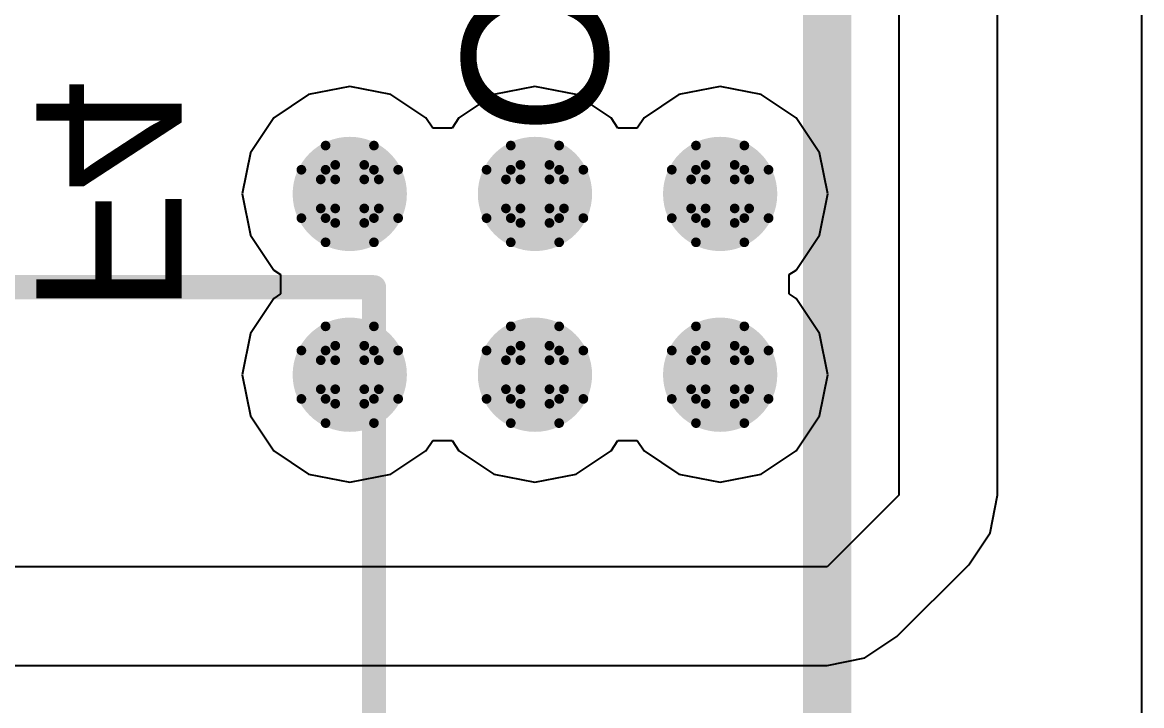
# Model space of a CAD drawing. Header units: inches. Extents: x 0 to 198, y 0 to 199.
# Drawn here: x 0.29 to 0.5214, y 3.4821 to 3.6233 of the extents above; entities that cross this region are included whole.
import ezdxf

# ---------------------------------------------------------------- set-up
doc = ezdxf.new("R2010")
doc.units = ezdxf.units.IN
doc.header["$MEASUREMENT"] = 0
for name, color, linetype in [('Bottom Layer', 5, 'Continuous'), ('Bottom Overlay', 54, 'Continuous'), ('Drill Drawing', 1, 'Continuous'), ('Layer 1', 16, 'Continuous'), ('Layer 2', 76, 'Continuous'), ('Top Layer', 1, 'Continuous'), ('Top Overlay', 2, 'Continuous'), ('Via Holes', 16, 'Continuous')]:
    doc.layers.add(name, color=color, linetype=linetype)
doc.styles.add('Arial', font='', dxfattribs={"height": 0.2})
doc.styles.get('Arial').set_extended_font_data('Arial')

# ---------------------------------------------------------------- blocks, each defined once
blk = doc.blocks.new('BH_18650_B1BA002_19')
at = {"layer": 'Top Overlay'}
blk.add_lwpolyline([(-0.56498, -1.5175, 0.01, 0.01, 0), (-0.56498, 1.5175, 0.01, 0.01, 0)], format="xyseb", dxfattribs=at)
blk = doc.blocks.new('SS_22F07_G010_64')
at = {"layer": 'Top Overlay'}
for points in [[(0.325, 0.15, 0.005, 0.005, 0), (-0.325, 0.15, 0.005, 0.005, 0)], [(-0.325, 0.06815, 0.005, 0.005, 0), (-0.325, 0.15, 0.005, 0.005, 0)]]:
    blk.add_lwpolyline(points, format="xyseb", dxfattribs=at)
blk.add_lwpolyline([(-0.32625, 0.15, 0.0025, 0.0025, 1), (-0.32375, 0.15, 0.0025, 0.0025, 1)], format="xyseb", close=True, dxfattribs=at)
blk.add_lwpolyline([(-0.32625, 0.15, 0.0025, 0.0025, 1), (-0.32375, 0.15, 0.0025, 0.0025, 1)], format="xyseb", close=True, dxfattribs=at)

msp = doc.modelspace()

# ---------------------------------------------------------------- hatches: boundary and pattern name
at = {"layer": 'Bottom Layer'}
h = msp.add_hatch(color=5, dxfattribs=at)
edge = h.paths.add_edge_path()
edge.add_arc((0.35772, 3.58782), 0.01181, 0, 360)
h = msp.add_hatch(color=5, dxfattribs=at)
edge = h.paths.add_edge_path()
edge.add_arc((0.396, 3.58782), 0.01181, 0, 360)
h = msp.add_hatch(color=5, dxfattribs=at)
edge = h.paths.add_edge_path()
edge.add_arc((0.43428, 3.58782), 0.01181, 0, 360)
h = msp.add_hatch(color=5, dxfattribs=at)
edge = h.paths.add_edge_path()
edge.add_arc((0.35772, 3.55045), 0.01181, 0, 360)
h = msp.add_hatch(color=5, dxfattribs=at)
edge = h.paths.add_edge_path()
edge.add_arc((0.396, 3.55045), 0.01181, 0, 360)
h = msp.add_hatch(color=5, dxfattribs=at)
edge = h.paths.add_edge_path()
edge.add_arc((0.43428, 3.55045), 0.01181, 0, 360)
at = {"layer": 'Layer 1'}
h = msp.add_hatch(color=16, dxfattribs=at)
edge = h.paths.add_edge_path()
edge.add_arc((0.35772, 3.58782), 0.01181, 0, 360)
h = msp.add_hatch(color=16, dxfattribs=at)
edge = h.paths.add_edge_path()
edge.add_arc((0.396, 3.58782), 0.01181, 0, 360)
h = msp.add_hatch(color=16, dxfattribs=at)
edge = h.paths.add_edge_path()
edge.add_arc((0.43428, 3.58782), 0.01181, 0, 360)
h = msp.add_hatch(color=16, dxfattribs=at)
edge = h.paths.add_edge_path()
edge.add_arc((0.35772, 3.55045), 0.01181, 0, 360)
h = msp.add_hatch(color=16, dxfattribs=at)
edge = h.paths.add_edge_path()
edge.add_arc((0.396, 3.55045), 0.01181, 0, 360)
h = msp.add_hatch(color=16, dxfattribs=at)
edge = h.paths.add_edge_path()
edge.add_arc((0.43428, 3.55045), 0.01181, 0, 360)
at = {"layer": 'Layer 2'}
h = msp.add_hatch(color=76, dxfattribs=at)
edge = h.paths.add_edge_path()
edge.add_arc((0.35772, 3.58782), 0.01181, 0, 360)
h = msp.add_hatch(color=76, dxfattribs=at)
edge = h.paths.add_edge_path()
edge.add_arc((0.396, 3.58782), 0.01181, 0, 360)
h = msp.add_hatch(color=76, dxfattribs=at)
edge = h.paths.add_edge_path()
edge.add_arc((0.43428, 3.58782), 0.01181, 0, 360)
h = msp.add_hatch(color=76, dxfattribs=at)
edge = h.paths.add_edge_path()
edge.add_arc((0.35772, 3.55045), 0.01181, 0, 360)
h = msp.add_hatch(color=76, dxfattribs=at)
edge = h.paths.add_edge_path()
edge.add_arc((0.396, 3.55045), 0.01181, 0, 360)
h = msp.add_hatch(color=76, dxfattribs=at)
edge = h.paths.add_edge_path()
edge.add_arc((0.43428, 3.55045), 0.01181, 0, 360)
at = {"layer": 'Top Layer'}
h = msp.add_hatch(color=1, dxfattribs=at)
edge = h.paths.add_edge_path()
edge.add_arc((0.35772, 3.58782), 0.01181, 0, 360)
h = msp.add_hatch(color=1, dxfattribs=at)
edge = h.paths.add_edge_path()
edge.add_arc((0.396, 3.58782), 0.01181, 0, 360)
h = msp.add_hatch(color=1, dxfattribs=at)
edge = h.paths.add_edge_path()
edge.add_arc((0.43428, 3.58782), 0.01181, 0, 360)
h = msp.add_hatch(color=1, dxfattribs=at)
edge = h.paths.add_edge_path()
edge.add_arc((0.35772, 3.55045), 0.01181, 0, 360)
h = msp.add_hatch(color=1, dxfattribs=at)
edge = h.paths.add_edge_path()
edge.add_arc((0.396, 3.55045), 0.01181, 0, 360)
h = msp.add_hatch(color=1, dxfattribs=at)
edge = h.paths.add_edge_path()
edge.add_arc((0.43428, 3.55045), 0.01181, 0, 360)
at = {"layer": 'Via Holes'}
h = msp.add_hatch(color=7, dxfattribs=at)
edge = h.paths.add_edge_path()
edge.add_arc((0.35772, 3.58782), 0.00591, 0, 360)
h = msp.add_hatch(color=7, dxfattribs=at)
edge = h.paths.add_edge_path()
edge.add_arc((0.396, 3.58782), 0.00591, 0, 360)
h = msp.add_hatch(color=7, dxfattribs=at)
edge = h.paths.add_edge_path()
edge.add_arc((0.43428, 3.58782), 0.00591, 0, 360)
h = msp.add_hatch(color=7, dxfattribs=at)
edge = h.paths.add_edge_path()
edge.add_arc((0.35772, 3.55045), 0.00591, 0, 360)
h = msp.add_hatch(color=7, dxfattribs=at)
edge = h.paths.add_edge_path()
edge.add_arc((0.396, 3.55045), 0.00591, 0, 360)
h = msp.add_hatch(color=7, dxfattribs=at)
edge = h.paths.add_edge_path()
edge.add_arc((0.43428, 3.55045), 0.00591, 0, 360)

# ---------------------------------------------------------------- linework, layer by layer
at = {"layer": 'Bottom Layer'}
for p, q in [((0.47123, 3.63843), (0.47123, 3.52558)), ((0.49163, 3.52558), (0.49163, 3.63843)), ((0.47123, 3.52558), (0.4564, 3.51074)), ((0.49007, 3.51778), (0.49163, 3.52558)), ((0.48565, 3.51116), (0.49007, 3.51778)), ((0.4564, 3.51074), (0.27426, 3.51074)), ((0.47081, 3.49632), (0.48565, 3.51116)), ((0.4642, 3.4919), (0.47081, 3.49632)), ((0.4564, 3.49035), (0.4642, 3.4919)), ((0.27426, 3.49035), (0.4564, 3.49035))]:
    msp.add_line(p, q, dxfattribs=at)
at = {"layer": 'Drill Drawing'}
for points in [[(0.35272, 3.59282, 0.002, 0.002, 0), (0.35272, 3.59782, 0.002, 0.002, 0)], [(0.35272, 3.59782, 0.002, 0.002, 0), (0.36272, 3.59782, 0.002, 0.002, 0)], [(0.36272, 3.59282, 0.002, 0.002, 0), (0.36272, 3.59782, 0.002, 0.002, 0)], [(0.391, 3.59282, 0.002, 0.002, 0), (0.391, 3.59782, 0.002, 0.002, 0)], [(0.391, 3.59782, 0.002, 0.002, 0), (0.401, 3.59782, 0.002, 0.002, 0)], [(0.401, 3.59282, 0.002, 0.002, 0), (0.401, 3.59782, 0.002, 0.002, 0)], [(0.42928, 3.59282, 0.002, 0.002, 0), (0.42928, 3.59782, 0.002, 0.002, 0)], [(0.42928, 3.59782, 0.002, 0.002, 0), (0.43928, 3.59782, 0.002, 0.002, 0)], [(0.43928, 3.59282, 0.002, 0.002, 0), (0.43928, 3.59782, 0.002, 0.002, 0)], [(0.34772, 3.58282, 0.002, 0.002, 0), (0.34772, 3.59282, 0.002, 0.002, 0)], [(0.34772, 3.59282, 0.002, 0.002, 0), (0.35272, 3.59282, 0.002, 0.002, 0)], [(0.35472, 3.59082, 0.002, 0.002, 0), (0.35472, 3.59382, 0.002, 0.002, 0)], [(0.35472, 3.59382, 0.002, 0.002, 0), (0.36072, 3.59382, 0.002, 0.002, 0)], [(0.36072, 3.59082, 0.002, 0.002, 0), (0.36072, 3.59382, 0.002, 0.002, 0)], [(0.36272, 3.59282, 0.002, 0.002, 0), (0.36772, 3.59282, 0.002, 0.002, 0)], [(0.36772, 3.58282, 0.002, 0.002, 0), (0.36772, 3.59282, 0.002, 0.002, 0)], [(0.386, 3.58282, 0.002, 0.002, 0), (0.386, 3.59282, 0.002, 0.002, 0)], [(0.386, 3.59282, 0.002, 0.002, 0), (0.391, 3.59282, 0.002, 0.002, 0)], [(0.393, 3.59082, 0.002, 0.002, 0), (0.393, 3.59382, 0.002, 0.002, 0)], [(0.393, 3.59382, 0.002, 0.002, 0), (0.399, 3.59382, 0.002, 0.002, 0)], [(0.399, 3.59082, 0.002, 0.002, 0), (0.399, 3.59382, 0.002, 0.002, 0)], [(0.401, 3.59282, 0.002, 0.002, 0), (0.406, 3.59282, 0.002, 0.002, 0)], [(0.406, 3.58282, 0.002, 0.002, 0), (0.406, 3.59282, 0.002, 0.002, 0)], [(0.42428, 3.58282, 0.002, 0.002, 0), (0.42428, 3.59282, 0.002, 0.002, 0)], [(0.42428, 3.59282, 0.002, 0.002, 0), (0.42928, 3.59282, 0.002, 0.002, 0)], [(0.43128, 3.59082, 0.002, 0.002, 0), (0.43128, 3.59382, 0.002, 0.002, 0)], [(0.43128, 3.59382, 0.002, 0.002, 0), (0.43728, 3.59382, 0.002, 0.002, 0)], [(0.43728, 3.59082, 0.002, 0.002, 0), (0.43728, 3.59382, 0.002, 0.002, 0)], [(0.43928, 3.59282, 0.002, 0.002, 0), (0.44428, 3.59282, 0.002, 0.002, 0)], [(0.44428, 3.58282, 0.002, 0.002, 0), (0.44428, 3.59282, 0.002, 0.002, 0)], [(0.35172, 3.58482, 0.002, 0.002, 0), (0.35172, 3.59082, 0.002, 0.002, 0)], [(0.35172, 3.59082, 0.002, 0.002, 0), (0.35472, 3.59082, 0.002, 0.002, 0)], [(0.36072, 3.59082, 0.002, 0.002, 0), (0.36372, 3.59082, 0.002, 0.002, 0)], [(0.36372, 3.58482, 0.002, 0.002, 0), (0.36372, 3.59082, 0.002, 0.002, 0)], [(0.39, 3.58482, 0.002, 0.002, 0), (0.39, 3.59082, 0.002, 0.002, 0)], [(0.39, 3.59082, 0.002, 0.002, 0), (0.393, 3.59082, 0.002, 0.002, 0)], [(0.399, 3.59082, 0.002, 0.002, 0), (0.402, 3.59082, 0.002, 0.002, 0)], [(0.402, 3.58482, 0.002, 0.002, 0), (0.402, 3.59082, 0.002, 0.002, 0)], [(0.42828, 3.58482, 0.002, 0.002, 0), (0.42828, 3.59082, 0.002, 0.002, 0)], [(0.42828, 3.59082, 0.002, 0.002, 0), (0.43128, 3.59082, 0.002, 0.002, 0)], [(0.43728, 3.59082, 0.002, 0.002, 0), (0.44028, 3.59082, 0.002, 0.002, 0)], [(0.44028, 3.58482, 0.002, 0.002, 0), (0.44028, 3.59082, 0.002, 0.002, 0)], [(0.34772, 3.58282, 0.002, 0.002, 0), (0.35272, 3.58282, 0.002, 0.002, 0)], [(0.35172, 3.58482, 0.002, 0.002, 0), (0.35472, 3.58482, 0.002, 0.002, 0)], [(0.35272, 3.57782, 0.002, 0.002, 0), (0.35272, 3.58282, 0.002, 0.002, 0)], [(0.35472, 3.58182, 0.002, 0.002, 0), (0.35472, 3.58482, 0.002, 0.002, 0)], [(0.36072, 3.58482, 0.002, 0.002, 0), (0.36372, 3.58482, 0.002, 0.002, 0)], [(0.36072, 3.58182, 0.002, 0.002, 0), (0.36072, 3.58482, 0.002, 0.002, 0)], [(0.36272, 3.58282, 0.002, 0.002, 0), (0.36772, 3.58282, 0.002, 0.002, 0)], [(0.36272, 3.57782, 0.002, 0.002, 0), (0.36272, 3.58282, 0.002, 0.002, 0)], [(0.386, 3.58282, 0.002, 0.002, 0), (0.391, 3.58282, 0.002, 0.002, 0)], [(0.39, 3.58482, 0.002, 0.002, 0), (0.393, 3.58482, 0.002, 0.002, 0)], [(0.391, 3.57782, 0.002, 0.002, 0), (0.391, 3.58282, 0.002, 0.002, 0)], [(0.393, 3.58182, 0.002, 0.002, 0), (0.393, 3.58482, 0.002, 0.002, 0)], [(0.399, 3.58482, 0.002, 0.002, 0), (0.402, 3.58482, 0.002, 0.002, 0)], [(0.399, 3.58182, 0.002, 0.002, 0), (0.399, 3.58482, 0.002, 0.002, 0)], [(0.401, 3.58282, 0.002, 0.002, 0), (0.406, 3.58282, 0.002, 0.002, 0)], [(0.401, 3.57782, 0.002, 0.002, 0), (0.401, 3.58282, 0.002, 0.002, 0)], [(0.42428, 3.58282, 0.002, 0.002, 0), (0.42928, 3.58282, 0.002, 0.002, 0)], [(0.42828, 3.58482, 0.002, 0.002, 0), (0.43128, 3.58482, 0.002, 0.002, 0)], [(0.42928, 3.57782, 0.002, 0.002, 0), (0.42928, 3.58282, 0.002, 0.002, 0)], [(0.43128, 3.58182, 0.002, 0.002, 0), (0.43128, 3.58482, 0.002, 0.002, 0)], [(0.43728, 3.58482, 0.002, 0.002, 0), (0.44028, 3.58482, 0.002, 0.002, 0)], [(0.43728, 3.58182, 0.002, 0.002, 0), (0.43728, 3.58482, 0.002, 0.002, 0)], [(0.43928, 3.58282, 0.002, 0.002, 0), (0.44428, 3.58282, 0.002, 0.002, 0)], [(0.43928, 3.57782, 0.002, 0.002, 0), (0.43928, 3.58282, 0.002, 0.002, 0)], [(0.35472, 3.58182, 0.002, 0.002, 0), (0.36072, 3.58182, 0.002, 0.002, 0)], [(0.393, 3.58182, 0.002, 0.002, 0), (0.399, 3.58182, 0.002, 0.002, 0)], [(0.43128, 3.58182, 0.002, 0.002, 0), (0.43728, 3.58182, 0.002, 0.002, 0)], [(0.35272, 3.57782, 0.002, 0.002, 0), (0.36272, 3.57782, 0.002, 0.002, 0)], [(0.391, 3.57782, 0.002, 0.002, 0), (0.401, 3.57782, 0.002, 0.002, 0)], [(0.42928, 3.57782, 0.002, 0.002, 0), (0.43928, 3.57782, 0.002, 0.002, 0)], [(0.35272, 3.55545, 0.002, 0.002, 0), (0.35272, 3.56045, 0.002, 0.002, 0)], [(0.35272, 3.56045, 0.002, 0.002, 0), (0.36272, 3.56045, 0.002, 0.002, 0)], [(0.36272, 3.55545, 0.002, 0.002, 0), (0.36272, 3.56045, 0.002, 0.002, 0)], [(0.391, 3.55545, 0.002, 0.002, 0), (0.391, 3.56045, 0.002, 0.002, 0)], [(0.391, 3.56045, 0.002, 0.002, 0), (0.401, 3.56045, 0.002, 0.002, 0)], [(0.401, 3.55545, 0.002, 0.002, 0), (0.401, 3.56045, 0.002, 0.002, 0)], [(0.42928, 3.55545, 0.002, 0.002, 0), (0.42928, 3.56045, 0.002, 0.002, 0)], [(0.42928, 3.56045, 0.002, 0.002, 0), (0.43928, 3.56045, 0.002, 0.002, 0)], [(0.43928, 3.55545, 0.002, 0.002, 0), (0.43928, 3.56045, 0.002, 0.002, 0)], [(0.34772, 3.54545, 0.002, 0.002, 0), (0.34772, 3.55545, 0.002, 0.002, 0)], [(0.34772, 3.55545, 0.002, 0.002, 0), (0.35272, 3.55545, 0.002, 0.002, 0)], [(0.35472, 3.55345, 0.002, 0.002, 0), (0.35472, 3.55645, 0.002, 0.002, 0)], [(0.35472, 3.55645, 0.002, 0.002, 0), (0.36072, 3.55645, 0.002, 0.002, 0)], [(0.36072, 3.55345, 0.002, 0.002, 0), (0.36072, 3.55645, 0.002, 0.002, 0)], [(0.36272, 3.55545, 0.002, 0.002, 0), (0.36772, 3.55545, 0.002, 0.002, 0)], [(0.36772, 3.54545, 0.002, 0.002, 0), (0.36772, 3.55545, 0.002, 0.002, 0)], [(0.386, 3.54545, 0.002, 0.002, 0), (0.386, 3.55545, 0.002, 0.002, 0)], [(0.386, 3.55545, 0.002, 0.002, 0), (0.391, 3.55545, 0.002, 0.002, 0)], [(0.393, 3.55345, 0.002, 0.002, 0), (0.393, 3.55645, 0.002, 0.002, 0)], [(0.393, 3.55645, 0.002, 0.002, 0), (0.399, 3.55645, 0.002, 0.002, 0)], [(0.399, 3.55345, 0.002, 0.002, 0), (0.399, 3.55645, 0.002, 0.002, 0)], [(0.401, 3.55545, 0.002, 0.002, 0), (0.406, 3.55545, 0.002, 0.002, 0)], [(0.406, 3.54545, 0.002, 0.002, 0), (0.406, 3.55545, 0.002, 0.002, 0)], [(0.42428, 3.54545, 0.002, 0.002, 0), (0.42428, 3.55545, 0.002, 0.002, 0)], [(0.42428, 3.55545, 0.002, 0.002, 0), (0.42928, 3.55545, 0.002, 0.002, 0)], [(0.43128, 3.55345, 0.002, 0.002, 0), (0.43128, 3.55645, 0.002, 0.002, 0)], [(0.43128, 3.55645, 0.002, 0.002, 0), (0.43728, 3.55645, 0.002, 0.002, 0)], [(0.43728, 3.55345, 0.002, 0.002, 0), (0.43728, 3.55645, 0.002, 0.002, 0)], [(0.43928, 3.55545, 0.002, 0.002, 0), (0.44428, 3.55545, 0.002, 0.002, 0)], [(0.44428, 3.54545, 0.002, 0.002, 0), (0.44428, 3.55545, 0.002, 0.002, 0)], [(0.35172, 3.54745, 0.002, 0.002, 0), (0.35172, 3.55345, 0.002, 0.002, 0)], [(0.35172, 3.55345, 0.002, 0.002, 0), (0.35472, 3.55345, 0.002, 0.002, 0)], [(0.36072, 3.55345, 0.002, 0.002, 0), (0.36372, 3.55345, 0.002, 0.002, 0)], [(0.36372, 3.54745, 0.002, 0.002, 0), (0.36372, 3.55345, 0.002, 0.002, 0)], [(0.39, 3.54745, 0.002, 0.002, 0), (0.39, 3.55345, 0.002, 0.002, 0)], [(0.39, 3.55345, 0.002, 0.002, 0), (0.393, 3.55345, 0.002, 0.002, 0)], [(0.399, 3.55345, 0.002, 0.002, 0), (0.402, 3.55345, 0.002, 0.002, 0)], [(0.402, 3.54745, 0.002, 0.002, 0), (0.402, 3.55345, 0.002, 0.002, 0)], [(0.42828, 3.54745, 0.002, 0.002, 0), (0.42828, 3.55345, 0.002, 0.002, 0)], [(0.42828, 3.55345, 0.002, 0.002, 0), (0.43128, 3.55345, 0.002, 0.002, 0)], [(0.43728, 3.55345, 0.002, 0.002, 0), (0.44028, 3.55345, 0.002, 0.002, 0)], [(0.44028, 3.54745, 0.002, 0.002, 0), (0.44028, 3.55345, 0.002, 0.002, 0)], [(0.35172, 3.54745, 0.002, 0.002, 0), (0.35472, 3.54745, 0.002, 0.002, 0)], [(0.35472, 3.54445, 0.002, 0.002, 0), (0.35472, 3.54745, 0.002, 0.002, 0)], [(0.36072, 3.54745, 0.002, 0.002, 0), (0.36372, 3.54745, 0.002, 0.002, 0)], [(0.36072, 3.54445, 0.002, 0.002, 0), (0.36072, 3.54745, 0.002, 0.002, 0)], [(0.39, 3.54745, 0.002, 0.002, 0), (0.393, 3.54745, 0.002, 0.002, 0)], [(0.393, 3.54445, 0.002, 0.002, 0), (0.393, 3.54745, 0.002, 0.002, 0)], [(0.399, 3.54745, 0.002, 0.002, 0), (0.402, 3.54745, 0.002, 0.002, 0)], [(0.399, 3.54445, 0.002, 0.002, 0), (0.399, 3.54745, 0.002, 0.002, 0)], [(0.42828, 3.54745, 0.002, 0.002, 0), (0.43128, 3.54745, 0.002, 0.002, 0)], [(0.43128, 3.54445, 0.002, 0.002, 0), (0.43128, 3.54745, 0.002, 0.002, 0)], [(0.43728, 3.54745, 0.002, 0.002, 0), (0.44028, 3.54745, 0.002, 0.002, 0)], [(0.43728, 3.54445, 0.002, 0.002, 0), (0.43728, 3.54745, 0.002, 0.002, 0)], [(0.34772, 3.54545, 0.002, 0.002, 0), (0.35272, 3.54545, 0.002, 0.002, 0)], [(0.35272, 3.54045, 0.002, 0.002, 0), (0.35272, 3.54545, 0.002, 0.002, 0)], [(0.35472, 3.54445, 0.002, 0.002, 0), (0.36072, 3.54445, 0.002, 0.002, 0)], [(0.36272, 3.54545, 0.002, 0.002, 0), (0.36772, 3.54545, 0.002, 0.002, 0)], [(0.36272, 3.54045, 0.002, 0.002, 0), (0.36272, 3.54545, 0.002, 0.002, 0)], [(0.386, 3.54545, 0.002, 0.002, 0), (0.391, 3.54545, 0.002, 0.002, 0)], [(0.391, 3.54045, 0.002, 0.002, 0), (0.391, 3.54545, 0.002, 0.002, 0)], [(0.393, 3.54445, 0.002, 0.002, 0), (0.399, 3.54445, 0.002, 0.002, 0)], [(0.401, 3.54545, 0.002, 0.002, 0), (0.406, 3.54545, 0.002, 0.002, 0)], [(0.401, 3.54045, 0.002, 0.002, 0), (0.401, 3.54545, 0.002, 0.002, 0)], [(0.42428, 3.54545, 0.002, 0.002, 0), (0.42928, 3.54545, 0.002, 0.002, 0)], [(0.42928, 3.54045, 0.002, 0.002, 0), (0.42928, 3.54545, 0.002, 0.002, 0)], [(0.43128, 3.54445, 0.002, 0.002, 0), (0.43728, 3.54445, 0.002, 0.002, 0)], [(0.43928, 3.54545, 0.002, 0.002, 0), (0.44428, 3.54545, 0.002, 0.002, 0)], [(0.43928, 3.54045, 0.002, 0.002, 0), (0.43928, 3.54545, 0.002, 0.002, 0)], [(0.35272, 3.54045, 0.002, 0.002, 0), (0.36272, 3.54045, 0.002, 0.002, 0)], [(0.391, 3.54045, 0.002, 0.002, 0), (0.401, 3.54045, 0.002, 0.002, 0)], [(0.42928, 3.54045, 0.002, 0.002, 0), (0.43928, 3.54045, 0.002, 0.002, 0)]]:
    msp.add_lwpolyline(points, format="xyseb", dxfattribs=at)
for points in [[(0.35222, 3.59782, 0.001, 0.001, 1), (0.35322, 3.59782, 0.001, 0.001, 1)], [(0.35222, 3.59782, 0.001, 0.001, 1), (0.35322, 3.59782, 0.001, 0.001, 1)], [(0.36222, 3.59782, 0.001, 0.001, 1), (0.36322, 3.59782, 0.001, 0.001, 1)], [(0.36222, 3.59782, 0.001, 0.001, 1), (0.36322, 3.59782, 0.001, 0.001, 1)], [(0.3905, 3.59782, 0.001, 0.001, 1), (0.3915, 3.59782, 0.001, 0.001, 1)], [(0.3905, 3.59782, 0.001, 0.001, 1), (0.3915, 3.59782, 0.001, 0.001, 1)], [(0.4005, 3.59782, 0.001, 0.001, 1), (0.4015, 3.59782, 0.001, 0.001, 1)], [(0.4005, 3.59782, 0.001, 0.001, 1), (0.4015, 3.59782, 0.001, 0.001, 1)], [(0.42878, 3.59782, 0.001, 0.001, 1), (0.42978, 3.59782, 0.001, 0.001, 1)], [(0.42878, 3.59782, 0.001, 0.001, 1), (0.42978, 3.59782, 0.001, 0.001, 1)], [(0.43878, 3.59782, 0.001, 0.001, 1), (0.43978, 3.59782, 0.001, 0.001, 1)], [(0.43878, 3.59782, 0.001, 0.001, 1), (0.43978, 3.59782, 0.001, 0.001, 1)], [(0.34722, 3.59282, 0.001, 0.001, 1), (0.34822, 3.59282, 0.001, 0.001, 1)], [(0.34722, 3.59282, 0.001, 0.001, 1), (0.34822, 3.59282, 0.001, 0.001, 1)], [(0.35222, 3.59282, 0.001, 0.001, 1), (0.35322, 3.59282, 0.001, 0.001, 1)], [(0.35222, 3.59282, 0.001, 0.001, 1), (0.35322, 3.59282, 0.001, 0.001, 1)], [(0.35422, 3.59382, 0.001, 0.001, 1), (0.35522, 3.59382, 0.001, 0.001, 1)], [(0.35422, 3.59382, 0.001, 0.001, 1), (0.35522, 3.59382, 0.001, 0.001, 1)], [(0.36022, 3.59382, 0.001, 0.001, 1), (0.36122, 3.59382, 0.001, 0.001, 1)], [(0.36022, 3.59382, 0.001, 0.001, 1), (0.36122, 3.59382, 0.001, 0.001, 1)], [(0.36222, 3.59282, 0.001, 0.001, 1), (0.36322, 3.59282, 0.001, 0.001, 1)], [(0.36222, 3.59282, 0.001, 0.001, 1), (0.36322, 3.59282, 0.001, 0.001, 1)], [(0.36722, 3.59282, 0.001, 0.001, 1), (0.36822, 3.59282, 0.001, 0.001, 1)], [(0.36722, 3.59282, 0.001, 0.001, 1), (0.36822, 3.59282, 0.001, 0.001, 1)], [(0.3855, 3.59282, 0.001, 0.001, 1), (0.3865, 3.59282, 0.001, 0.001, 1)], [(0.3855, 3.59282, 0.001, 0.001, 1), (0.3865, 3.59282, 0.001, 0.001, 1)], [(0.3905, 3.59282, 0.001, 0.001, 1), (0.3915, 3.59282, 0.001, 0.001, 1)], [(0.3905, 3.59282, 0.001, 0.001, 1), (0.3915, 3.59282, 0.001, 0.001, 1)], [(0.3925, 3.59382, 0.001, 0.001, 1), (0.3935, 3.59382, 0.001, 0.001, 1)], [(0.3925, 3.59382, 0.001, 0.001, 1), (0.3935, 3.59382, 0.001, 0.001, 1)], [(0.3985, 3.59382, 0.001, 0.001, 1), (0.3995, 3.59382, 0.001, 0.001, 1)], [(0.3985, 3.59382, 0.001, 0.001, 1), (0.3995, 3.59382, 0.001, 0.001, 1)], [(0.4005, 3.59282, 0.001, 0.001, 1), (0.4015, 3.59282, 0.001, 0.001, 1)], [(0.4005, 3.59282, 0.001, 0.001, 1), (0.4015, 3.59282, 0.001, 0.001, 1)], [(0.4055, 3.59282, 0.001, 0.001, 1), (0.4065, 3.59282, 0.001, 0.001, 1)], [(0.4055, 3.59282, 0.001, 0.001, 1), (0.4065, 3.59282, 0.001, 0.001, 1)], [(0.42378, 3.59282, 0.001, 0.001, 1), (0.42478, 3.59282, 0.001, 0.001, 1)], [(0.42378, 3.59282, 0.001, 0.001, 1), (0.42478, 3.59282, 0.001, 0.001, 1)], [(0.42878, 3.59282, 0.001, 0.001, 1), (0.42978, 3.59282, 0.001, 0.001, 1)], [(0.42878, 3.59282, 0.001, 0.001, 1), (0.42978, 3.59282, 0.001, 0.001, 1)], [(0.43078, 3.59382, 0.001, 0.001, 1), (0.43178, 3.59382, 0.001, 0.001, 1)], [(0.43078, 3.59382, 0.001, 0.001, 1), (0.43178, 3.59382, 0.001, 0.001, 1)], [(0.43678, 3.59382, 0.001, 0.001, 1), (0.43778, 3.59382, 0.001, 0.001, 1)], [(0.43678, 3.59382, 0.001, 0.001, 1), (0.43778, 3.59382, 0.001, 0.001, 1)], [(0.43878, 3.59282, 0.001, 0.001, 1), (0.43978, 3.59282, 0.001, 0.001, 1)], [(0.43878, 3.59282, 0.001, 0.001, 1), (0.43978, 3.59282, 0.001, 0.001, 1)], [(0.44378, 3.59282, 0.001, 0.001, 1), (0.44478, 3.59282, 0.001, 0.001, 1)], [(0.44378, 3.59282, 0.001, 0.001, 1), (0.44478, 3.59282, 0.001, 0.001, 1)], [(0.35122, 3.59082, 0.001, 0.001, 1), (0.35222, 3.59082, 0.001, 0.001, 1)], [(0.35122, 3.59082, 0.001, 0.001, 1), (0.35222, 3.59082, 0.001, 0.001, 1)], [(0.35422, 3.59082, 0.001, 0.001, 1), (0.35522, 3.59082, 0.001, 0.001, 1)], [(0.35422, 3.59082, 0.001, 0.001, 1), (0.35522, 3.59082, 0.001, 0.001, 1)], [(0.36022, 3.59082, 0.001, 0.001, 1), (0.36122, 3.59082, 0.001, 0.001, 1)], [(0.36022, 3.59082, 0.001, 0.001, 1), (0.36122, 3.59082, 0.001, 0.001, 1)], [(0.36322, 3.59082, 0.001, 0.001, 1), (0.36422, 3.59082, 0.001, 0.001, 1)], [(0.36322, 3.59082, 0.001, 0.001, 1), (0.36422, 3.59082, 0.001, 0.001, 1)], [(0.3895, 3.59082, 0.001, 0.001, 1), (0.3905, 3.59082, 0.001, 0.001, 1)], [(0.3895, 3.59082, 0.001, 0.001, 1), (0.3905, 3.59082, 0.001, 0.001, 1)], [(0.3925, 3.59082, 0.001, 0.001, 1), (0.3935, 3.59082, 0.001, 0.001, 1)], [(0.3925, 3.59082, 0.001, 0.001, 1), (0.3935, 3.59082, 0.001, 0.001, 1)], [(0.3985, 3.59082, 0.001, 0.001, 1), (0.3995, 3.59082, 0.001, 0.001, 1)], [(0.3985, 3.59082, 0.001, 0.001, 1), (0.3995, 3.59082, 0.001, 0.001, 1)], [(0.4015, 3.59082, 0.001, 0.001, 1), (0.4025, 3.59082, 0.001, 0.001, 1)], [(0.4015, 3.59082, 0.001, 0.001, 1), (0.4025, 3.59082, 0.001, 0.001, 1)], [(0.42778, 3.59082, 0.001, 0.001, 1), (0.42878, 3.59082, 0.001, 0.001, 1)], [(0.42778, 3.59082, 0.001, 0.001, 1), (0.42878, 3.59082, 0.001, 0.001, 1)], [(0.43078, 3.59082, 0.001, 0.001, 1), (0.43178, 3.59082, 0.001, 0.001, 1)], [(0.43078, 3.59082, 0.001, 0.001, 1), (0.43178, 3.59082, 0.001, 0.001, 1)], [(0.43678, 3.59082, 0.001, 0.001, 1), (0.43778, 3.59082, 0.001, 0.001, 1)], [(0.43678, 3.59082, 0.001, 0.001, 1), (0.43778, 3.59082, 0.001, 0.001, 1)], [(0.43978, 3.59082, 0.001, 0.001, 1), (0.44078, 3.59082, 0.001, 0.001, 1)], [(0.43978, 3.59082, 0.001, 0.001, 1), (0.44078, 3.59082, 0.001, 0.001, 1)], [(0.34722, 3.58282, 0.001, 0.001, 1), (0.34822, 3.58282, 0.001, 0.001, 1)], [(0.34722, 3.58282, 0.001, 0.001, 1), (0.34822, 3.58282, 0.001, 0.001, 1)], [(0.35122, 3.58482, 0.001, 0.001, 1), (0.35222, 3.58482, 0.001, 0.001, 1)], [(0.35122, 3.58482, 0.001, 0.001, 1), (0.35222, 3.58482, 0.001, 0.001, 1)], [(0.35222, 3.58282, 0.001, 0.001, 1), (0.35322, 3.58282, 0.001, 0.001, 1)], [(0.35222, 3.58282, 0.001, 0.001, 1), (0.35322, 3.58282, 0.001, 0.001, 1)], [(0.35422, 3.58482, 0.001, 0.001, 1), (0.35522, 3.58482, 0.001, 0.001, 1)], [(0.35422, 3.58482, 0.001, 0.001, 1), (0.35522, 3.58482, 0.001, 0.001, 1)], [(0.36022, 3.58482, 0.001, 0.001, 1), (0.36122, 3.58482, 0.001, 0.001, 1)], [(0.36022, 3.58482, 0.001, 0.001, 1), (0.36122, 3.58482, 0.001, 0.001, 1)], [(0.36222, 3.58282, 0.001, 0.001, 1), (0.36322, 3.58282, 0.001, 0.001, 1)], [(0.36222, 3.58282, 0.001, 0.001, 1), (0.36322, 3.58282, 0.001, 0.001, 1)], [(0.36322, 3.58482, 0.001, 0.001, 1), (0.36422, 3.58482, 0.001, 0.001, 1)], [(0.36322, 3.58482, 0.001, 0.001, 1), (0.36422, 3.58482, 0.001, 0.001, 1)], [(0.36722, 3.58282, 0.001, 0.001, 1), (0.36822, 3.58282, 0.001, 0.001, 1)], [(0.36722, 3.58282, 0.001, 0.001, 1), (0.36822, 3.58282, 0.001, 0.001, 1)], [(0.3855, 3.58282, 0.001, 0.001, 1), (0.3865, 3.58282, 0.001, 0.001, 1)], [(0.3855, 3.58282, 0.001, 0.001, 1), (0.3865, 3.58282, 0.001, 0.001, 1)], [(0.3895, 3.58482, 0.001, 0.001, 1), (0.3905, 3.58482, 0.001, 0.001, 1)], [(0.3895, 3.58482, 0.001, 0.001, 1), (0.3905, 3.58482, 0.001, 0.001, 1)], [(0.3905, 3.58282, 0.001, 0.001, 1), (0.3915, 3.58282, 0.001, 0.001, 1)], [(0.3905, 3.58282, 0.001, 0.001, 1), (0.3915, 3.58282, 0.001, 0.001, 1)], [(0.3925, 3.58482, 0.001, 0.001, 1), (0.3935, 3.58482, 0.001, 0.001, 1)], [(0.3925, 3.58482, 0.001, 0.001, 1), (0.3935, 3.58482, 0.001, 0.001, 1)], [(0.3985, 3.58482, 0.001, 0.001, 1), (0.3995, 3.58482, 0.001, 0.001, 1)], [(0.3985, 3.58482, 0.001, 0.001, 1), (0.3995, 3.58482, 0.001, 0.001, 1)], [(0.4005, 3.58282, 0.001, 0.001, 1), (0.4015, 3.58282, 0.001, 0.001, 1)], [(0.4005, 3.58282, 0.001, 0.001, 1), (0.4015, 3.58282, 0.001, 0.001, 1)], [(0.4015, 3.58482, 0.001, 0.001, 1), (0.4025, 3.58482, 0.001, 0.001, 1)], [(0.4015, 3.58482, 0.001, 0.001, 1), (0.4025, 3.58482, 0.001, 0.001, 1)], [(0.4055, 3.58282, 0.001, 0.001, 1), (0.4065, 3.58282, 0.001, 0.001, 1)], [(0.4055, 3.58282, 0.001, 0.001, 1), (0.4065, 3.58282, 0.001, 0.001, 1)], [(0.42378, 3.58282, 0.001, 0.001, 1), (0.42478, 3.58282, 0.001, 0.001, 1)], [(0.42378, 3.58282, 0.001, 0.001, 1), (0.42478, 3.58282, 0.001, 0.001, 1)], [(0.42778, 3.58482, 0.001, 0.001, 1), (0.42878, 3.58482, 0.001, 0.001, 1)], [(0.42778, 3.58482, 0.001, 0.001, 1), (0.42878, 3.58482, 0.001, 0.001, 1)], [(0.42878, 3.58282, 0.001, 0.001, 1), (0.42978, 3.58282, 0.001, 0.001, 1)], [(0.42878, 3.58282, 0.001, 0.001, 1), (0.42978, 3.58282, 0.001, 0.001, 1)], [(0.43078, 3.58482, 0.001, 0.001, 1), (0.43178, 3.58482, 0.001, 0.001, 1)], [(0.43078, 3.58482, 0.001, 0.001, 1), (0.43178, 3.58482, 0.001, 0.001, 1)], [(0.43678, 3.58482, 0.001, 0.001, 1), (0.43778, 3.58482, 0.001, 0.001, 1)], [(0.43678, 3.58482, 0.001, 0.001, 1), (0.43778, 3.58482, 0.001, 0.001, 1)], [(0.43878, 3.58282, 0.001, 0.001, 1), (0.43978, 3.58282, 0.001, 0.001, 1)], [(0.43878, 3.58282, 0.001, 0.001, 1), (0.43978, 3.58282, 0.001, 0.001, 1)], [(0.43978, 3.58482, 0.001, 0.001, 1), (0.44078, 3.58482, 0.001, 0.001, 1)], [(0.43978, 3.58482, 0.001, 0.001, 1), (0.44078, 3.58482, 0.001, 0.001, 1)], [(0.44378, 3.58282, 0.001, 0.001, 1), (0.44478, 3.58282, 0.001, 0.001, 1)], [(0.44378, 3.58282, 0.001, 0.001, 1), (0.44478, 3.58282, 0.001, 0.001, 1)], [(0.35422, 3.58182, 0.001, 0.001, 1), (0.35522, 3.58182, 0.001, 0.001, 1)], [(0.35422, 3.58182, 0.001, 0.001, 1), (0.35522, 3.58182, 0.001, 0.001, 1)], [(0.36022, 3.58182, 0.001, 0.001, 1), (0.36122, 3.58182, 0.001, 0.001, 1)], [(0.36022, 3.58182, 0.001, 0.001, 1), (0.36122, 3.58182, 0.001, 0.001, 1)], [(0.3925, 3.58182, 0.001, 0.001, 1), (0.3935, 3.58182, 0.001, 0.001, 1)], [(0.3925, 3.58182, 0.001, 0.001, 1), (0.3935, 3.58182, 0.001, 0.001, 1)], [(0.3985, 3.58182, 0.001, 0.001, 1), (0.3995, 3.58182, 0.001, 0.001, 1)], [(0.3985, 3.58182, 0.001, 0.001, 1), (0.3995, 3.58182, 0.001, 0.001, 1)], [(0.43078, 3.58182, 0.001, 0.001, 1), (0.43178, 3.58182, 0.001, 0.001, 1)], [(0.43078, 3.58182, 0.001, 0.001, 1), (0.43178, 3.58182, 0.001, 0.001, 1)], [(0.43678, 3.58182, 0.001, 0.001, 1), (0.43778, 3.58182, 0.001, 0.001, 1)], [(0.43678, 3.58182, 0.001, 0.001, 1), (0.43778, 3.58182, 0.001, 0.001, 1)], [(0.35222, 3.57782, 0.001, 0.001, 1), (0.35322, 3.57782, 0.001, 0.001, 1)], [(0.35222, 3.57782, 0.001, 0.001, 1), (0.35322, 3.57782, 0.001, 0.001, 1)], [(0.36222, 3.57782, 0.001, 0.001, 1), (0.36322, 3.57782, 0.001, 0.001, 1)], [(0.36222, 3.57782, 0.001, 0.001, 1), (0.36322, 3.57782, 0.001, 0.001, 1)], [(0.3905, 3.57782, 0.001, 0.001, 1), (0.3915, 3.57782, 0.001, 0.001, 1)], [(0.3905, 3.57782, 0.001, 0.001, 1), (0.3915, 3.57782, 0.001, 0.001, 1)], [(0.4005, 3.57782, 0.001, 0.001, 1), (0.4015, 3.57782, 0.001, 0.001, 1)], [(0.4005, 3.57782, 0.001, 0.001, 1), (0.4015, 3.57782, 0.001, 0.001, 1)], [(0.42878, 3.57782, 0.001, 0.001, 1), (0.42978, 3.57782, 0.001, 0.001, 1)], [(0.42878, 3.57782, 0.001, 0.001, 1), (0.42978, 3.57782, 0.001, 0.001, 1)], [(0.43878, 3.57782, 0.001, 0.001, 1), (0.43978, 3.57782, 0.001, 0.001, 1)], [(0.43878, 3.57782, 0.001, 0.001, 1), (0.43978, 3.57782, 0.001, 0.001, 1)], [(0.35222, 3.56045, 0.001, 0.001, 1), (0.35322, 3.56045, 0.001, 0.001, 1)], [(0.35222, 3.56045, 0.001, 0.001, 1), (0.35322, 3.56045, 0.001, 0.001, 1)], [(0.36222, 3.56045, 0.001, 0.001, 1), (0.36322, 3.56045, 0.001, 0.001, 1)], [(0.36222, 3.56045, 0.001, 0.001, 1), (0.36322, 3.56045, 0.001, 0.001, 1)], [(0.3905, 3.56045, 0.001, 0.001, 1), (0.3915, 3.56045, 0.001, 0.001, 1)], [(0.3905, 3.56045, 0.001, 0.001, 1), (0.3915, 3.56045, 0.001, 0.001, 1)], [(0.4005, 3.56045, 0.001, 0.001, 1), (0.4015, 3.56045, 0.001, 0.001, 1)], [(0.4005, 3.56045, 0.001, 0.001, 1), (0.4015, 3.56045, 0.001, 0.001, 1)], [(0.42878, 3.56045, 0.001, 0.001, 1), (0.42978, 3.56045, 0.001, 0.001, 1)], [(0.42878, 3.56045, 0.001, 0.001, 1), (0.42978, 3.56045, 0.001, 0.001, 1)], [(0.43878, 3.56045, 0.001, 0.001, 1), (0.43978, 3.56045, 0.001, 0.001, 1)], [(0.43878, 3.56045, 0.001, 0.001, 1), (0.43978, 3.56045, 0.001, 0.001, 1)], [(0.34722, 3.55545, 0.001, 0.001, 1), (0.34822, 3.55545, 0.001, 0.001, 1)], [(0.34722, 3.55545, 0.001, 0.001, 1), (0.34822, 3.55545, 0.001, 0.001, 1)], [(0.35222, 3.55545, 0.001, 0.001, 1), (0.35322, 3.55545, 0.001, 0.001, 1)], [(0.35222, 3.55545, 0.001, 0.001, 1), (0.35322, 3.55545, 0.001, 0.001, 1)], [(0.35422, 3.55645, 0.001, 0.001, 1), (0.35522, 3.55645, 0.001, 0.001, 1)], [(0.35422, 3.55645, 0.001, 0.001, 1), (0.35522, 3.55645, 0.001, 0.001, 1)], [(0.36022, 3.55645, 0.001, 0.001, 1), (0.36122, 3.55645, 0.001, 0.001, 1)], [(0.36022, 3.55645, 0.001, 0.001, 1), (0.36122, 3.55645, 0.001, 0.001, 1)], [(0.36222, 3.55545, 0.001, 0.001, 1), (0.36322, 3.55545, 0.001, 0.001, 1)], [(0.36222, 3.55545, 0.001, 0.001, 1), (0.36322, 3.55545, 0.001, 0.001, 1)], [(0.36722, 3.55545, 0.001, 0.001, 1), (0.36822, 3.55545, 0.001, 0.001, 1)], [(0.36722, 3.55545, 0.001, 0.001, 1), (0.36822, 3.55545, 0.001, 0.001, 1)], [(0.3855, 3.55545, 0.001, 0.001, 1), (0.3865, 3.55545, 0.001, 0.001, 1)], [(0.3855, 3.55545, 0.001, 0.001, 1), (0.3865, 3.55545, 0.001, 0.001, 1)], [(0.3905, 3.55545, 0.001, 0.001, 1), (0.3915, 3.55545, 0.001, 0.001, 1)], [(0.3905, 3.55545, 0.001, 0.001, 1), (0.3915, 3.55545, 0.001, 0.001, 1)], [(0.3925, 3.55645, 0.001, 0.001, 1), (0.3935, 3.55645, 0.001, 0.001, 1)], [(0.3925, 3.55645, 0.001, 0.001, 1), (0.3935, 3.55645, 0.001, 0.001, 1)], [(0.3985, 3.55645, 0.001, 0.001, 1), (0.3995, 3.55645, 0.001, 0.001, 1)], [(0.3985, 3.55645, 0.001, 0.001, 1), (0.3995, 3.55645, 0.001, 0.001, 1)], [(0.4005, 3.55545, 0.001, 0.001, 1), (0.4015, 3.55545, 0.001, 0.001, 1)], [(0.4005, 3.55545, 0.001, 0.001, 1), (0.4015, 3.55545, 0.001, 0.001, 1)], [(0.4055, 3.55545, 0.001, 0.001, 1), (0.4065, 3.55545, 0.001, 0.001, 1)], [(0.4055, 3.55545, 0.001, 0.001, 1), (0.4065, 3.55545, 0.001, 0.001, 1)], [(0.42378, 3.55545, 0.001, 0.001, 1), (0.42478, 3.55545, 0.001, 0.001, 1)], [(0.42378, 3.55545, 0.001, 0.001, 1), (0.42478, 3.55545, 0.001, 0.001, 1)], [(0.42878, 3.55545, 0.001, 0.001, 1), (0.42978, 3.55545, 0.001, 0.001, 1)], [(0.42878, 3.55545, 0.001, 0.001, 1), (0.42978, 3.55545, 0.001, 0.001, 1)], [(0.43078, 3.55645, 0.001, 0.001, 1), (0.43178, 3.55645, 0.001, 0.001, 1)], [(0.43078, 3.55645, 0.001, 0.001, 1), (0.43178, 3.55645, 0.001, 0.001, 1)], [(0.43678, 3.55645, 0.001, 0.001, 1), (0.43778, 3.55645, 0.001, 0.001, 1)], [(0.43678, 3.55645, 0.001, 0.001, 1), (0.43778, 3.55645, 0.001, 0.001, 1)], [(0.43878, 3.55545, 0.001, 0.001, 1), (0.43978, 3.55545, 0.001, 0.001, 1)], [(0.43878, 3.55545, 0.001, 0.001, 1), (0.43978, 3.55545, 0.001, 0.001, 1)], [(0.44378, 3.55545, 0.001, 0.001, 1), (0.44478, 3.55545, 0.001, 0.001, 1)], [(0.44378, 3.55545, 0.001, 0.001, 1), (0.44478, 3.55545, 0.001, 0.001, 1)], [(0.35122, 3.55345, 0.001, 0.001, 1), (0.35222, 3.55345, 0.001, 0.001, 1)], [(0.35122, 3.55345, 0.001, 0.001, 1), (0.35222, 3.55345, 0.001, 0.001, 1)], [(0.35422, 3.55345, 0.001, 0.001, 1), (0.35522, 3.55345, 0.001, 0.001, 1)], [(0.35422, 3.55345, 0.001, 0.001, 1), (0.35522, 3.55345, 0.001, 0.001, 1)], [(0.36022, 3.55345, 0.001, 0.001, 1), (0.36122, 3.55345, 0.001, 0.001, 1)], [(0.36022, 3.55345, 0.001, 0.001, 1), (0.36122, 3.55345, 0.001, 0.001, 1)], [(0.36322, 3.55345, 0.001, 0.001, 1), (0.36422, 3.55345, 0.001, 0.001, 1)], [(0.36322, 3.55345, 0.001, 0.001, 1), (0.36422, 3.55345, 0.001, 0.001, 1)], [(0.3895, 3.55345, 0.001, 0.001, 1), (0.3905, 3.55345, 0.001, 0.001, 1)], [(0.3895, 3.55345, 0.001, 0.001, 1), (0.3905, 3.55345, 0.001, 0.001, 1)], [(0.3925, 3.55345, 0.001, 0.001, 1), (0.3935, 3.55345, 0.001, 0.001, 1)], [(0.3925, 3.55345, 0.001, 0.001, 1), (0.3935, 3.55345, 0.001, 0.001, 1)], [(0.3985, 3.55345, 0.001, 0.001, 1), (0.3995, 3.55345, 0.001, 0.001, 1)], [(0.3985, 3.55345, 0.001, 0.001, 1), (0.3995, 3.55345, 0.001, 0.001, 1)], [(0.4015, 3.55345, 0.001, 0.001, 1), (0.4025, 3.55345, 0.001, 0.001, 1)], [(0.4015, 3.55345, 0.001, 0.001, 1), (0.4025, 3.55345, 0.001, 0.001, 1)], [(0.42778, 3.55345, 0.001, 0.001, 1), (0.42878, 3.55345, 0.001, 0.001, 1)], [(0.42778, 3.55345, 0.001, 0.001, 1), (0.42878, 3.55345, 0.001, 0.001, 1)], [(0.43078, 3.55345, 0.001, 0.001, 1), (0.43178, 3.55345, 0.001, 0.001, 1)], [(0.43078, 3.55345, 0.001, 0.001, 1), (0.43178, 3.55345, 0.001, 0.001, 1)], [(0.43678, 3.55345, 0.001, 0.001, 1), (0.43778, 3.55345, 0.001, 0.001, 1)], [(0.43678, 3.55345, 0.001, 0.001, 1), (0.43778, 3.55345, 0.001, 0.001, 1)], [(0.43978, 3.55345, 0.001, 0.001, 1), (0.44078, 3.55345, 0.001, 0.001, 1)], [(0.43978, 3.55345, 0.001, 0.001, 1), (0.44078, 3.55345, 0.001, 0.001, 1)], [(0.35122, 3.54745, 0.001, 0.001, 1), (0.35222, 3.54745, 0.001, 0.001, 1)], [(0.35122, 3.54745, 0.001, 0.001, 1), (0.35222, 3.54745, 0.001, 0.001, 1)], [(0.35422, 3.54745, 0.001, 0.001, 1), (0.35522, 3.54745, 0.001, 0.001, 1)], [(0.35422, 3.54745, 0.001, 0.001, 1), (0.35522, 3.54745, 0.001, 0.001, 1)], [(0.36022, 3.54745, 0.001, 0.001, 1), (0.36122, 3.54745, 0.001, 0.001, 1)], [(0.36022, 3.54745, 0.001, 0.001, 1), (0.36122, 3.54745, 0.001, 0.001, 1)], [(0.36322, 3.54745, 0.001, 0.001, 1), (0.36422, 3.54745, 0.001, 0.001, 1)], [(0.36322, 3.54745, 0.001, 0.001, 1), (0.36422, 3.54745, 0.001, 0.001, 1)], [(0.3895, 3.54745, 0.001, 0.001, 1), (0.3905, 3.54745, 0.001, 0.001, 1)], [(0.3895, 3.54745, 0.001, 0.001, 1), (0.3905, 3.54745, 0.001, 0.001, 1)], [(0.3925, 3.54745, 0.001, 0.001, 1), (0.3935, 3.54745, 0.001, 0.001, 1)], [(0.3925, 3.54745, 0.001, 0.001, 1), (0.3935, 3.54745, 0.001, 0.001, 1)], [(0.3985, 3.54745, 0.001, 0.001, 1), (0.3995, 3.54745, 0.001, 0.001, 1)], [(0.3985, 3.54745, 0.001, 0.001, 1), (0.3995, 3.54745, 0.001, 0.001, 1)], [(0.4015, 3.54745, 0.001, 0.001, 1), (0.4025, 3.54745, 0.001, 0.001, 1)], [(0.4015, 3.54745, 0.001, 0.001, 1), (0.4025, 3.54745, 0.001, 0.001, 1)], [(0.42778, 3.54745, 0.001, 0.001, 1), (0.42878, 3.54745, 0.001, 0.001, 1)], [(0.42778, 3.54745, 0.001, 0.001, 1), (0.42878, 3.54745, 0.001, 0.001, 1)], [(0.43078, 3.54745, 0.001, 0.001, 1), (0.43178, 3.54745, 0.001, 0.001, 1)], [(0.43078, 3.54745, 0.001, 0.001, 1), (0.43178, 3.54745, 0.001, 0.001, 1)], [(0.43678, 3.54745, 0.001, 0.001, 1), (0.43778, 3.54745, 0.001, 0.001, 1)], [(0.43678, 3.54745, 0.001, 0.001, 1), (0.43778, 3.54745, 0.001, 0.001, 1)], [(0.43978, 3.54745, 0.001, 0.001, 1), (0.44078, 3.54745, 0.001, 0.001, 1)], [(0.43978, 3.54745, 0.001, 0.001, 1), (0.44078, 3.54745, 0.001, 0.001, 1)], [(0.34722, 3.54545, 0.001, 0.001, 1), (0.34822, 3.54545, 0.001, 0.001, 1)], [(0.34722, 3.54545, 0.001, 0.001, 1), (0.34822, 3.54545, 0.001, 0.001, 1)], [(0.35222, 3.54545, 0.001, 0.001, 1), (0.35322, 3.54545, 0.001, 0.001, 1)], [(0.35222, 3.54545, 0.001, 0.001, 1), (0.35322, 3.54545, 0.001, 0.001, 1)], [(0.35422, 3.54445, 0.001, 0.001, 1), (0.35522, 3.54445, 0.001, 0.001, 1)], [(0.35422, 3.54445, 0.001, 0.001, 1), (0.35522, 3.54445, 0.001, 0.001, 1)], [(0.36022, 3.54445, 0.001, 0.001, 1), (0.36122, 3.54445, 0.001, 0.001, 1)], [(0.36022, 3.54445, 0.001, 0.001, 1), (0.36122, 3.54445, 0.001, 0.001, 1)], [(0.36222, 3.54545, 0.001, 0.001, 1), (0.36322, 3.54545, 0.001, 0.001, 1)], [(0.36222, 3.54545, 0.001, 0.001, 1), (0.36322, 3.54545, 0.001, 0.001, 1)], [(0.36722, 3.54545, 0.001, 0.001, 1), (0.36822, 3.54545, 0.001, 0.001, 1)], [(0.36722, 3.54545, 0.001, 0.001, 1), (0.36822, 3.54545, 0.001, 0.001, 1)], [(0.3855, 3.54545, 0.001, 0.001, 1), (0.3865, 3.54545, 0.001, 0.001, 1)], [(0.3855, 3.54545, 0.001, 0.001, 1), (0.3865, 3.54545, 0.001, 0.001, 1)], [(0.3905, 3.54545, 0.001, 0.001, 1), (0.3915, 3.54545, 0.001, 0.001, 1)], [(0.3905, 3.54545, 0.001, 0.001, 1), (0.3915, 3.54545, 0.001, 0.001, 1)], [(0.3925, 3.54445, 0.001, 0.001, 1), (0.3935, 3.54445, 0.001, 0.001, 1)], [(0.3925, 3.54445, 0.001, 0.001, 1), (0.3935, 3.54445, 0.001, 0.001, 1)], [(0.3985, 3.54445, 0.001, 0.001, 1), (0.3995, 3.54445, 0.001, 0.001, 1)], [(0.3985, 3.54445, 0.001, 0.001, 1), (0.3995, 3.54445, 0.001, 0.001, 1)], [(0.4005, 3.54545, 0.001, 0.001, 1), (0.4015, 3.54545, 0.001, 0.001, 1)], [(0.4005, 3.54545, 0.001, 0.001, 1), (0.4015, 3.54545, 0.001, 0.001, 1)], [(0.4055, 3.54545, 0.001, 0.001, 1), (0.4065, 3.54545, 0.001, 0.001, 1)], [(0.4055, 3.54545, 0.001, 0.001, 1), (0.4065, 3.54545, 0.001, 0.001, 1)], [(0.42378, 3.54545, 0.001, 0.001, 1), (0.42478, 3.54545, 0.001, 0.001, 1)], [(0.42378, 3.54545, 0.001, 0.001, 1), (0.42478, 3.54545, 0.001, 0.001, 1)], [(0.42878, 3.54545, 0.001, 0.001, 1), (0.42978, 3.54545, 0.001, 0.001, 1)], [(0.42878, 3.54545, 0.001, 0.001, 1), (0.42978, 3.54545, 0.001, 0.001, 1)], [(0.43078, 3.54445, 0.001, 0.001, 1), (0.43178, 3.54445, 0.001, 0.001, 1)], [(0.43078, 3.54445, 0.001, 0.001, 1), (0.43178, 3.54445, 0.001, 0.001, 1)], [(0.43678, 3.54445, 0.001, 0.001, 1), (0.43778, 3.54445, 0.001, 0.001, 1)], [(0.43678, 3.54445, 0.001, 0.001, 1), (0.43778, 3.54445, 0.001, 0.001, 1)], [(0.43878, 3.54545, 0.001, 0.001, 1), (0.43978, 3.54545, 0.001, 0.001, 1)], [(0.43878, 3.54545, 0.001, 0.001, 1), (0.43978, 3.54545, 0.001, 0.001, 1)], [(0.44378, 3.54545, 0.001, 0.001, 1), (0.44478, 3.54545, 0.001, 0.001, 1)], [(0.44378, 3.54545, 0.001, 0.001, 1), (0.44478, 3.54545, 0.001, 0.001, 1)], [(0.35222, 3.54045, 0.001, 0.001, 1), (0.35322, 3.54045, 0.001, 0.001, 1)], [(0.35222, 3.54045, 0.001, 0.001, 1), (0.35322, 3.54045, 0.001, 0.001, 1)], [(0.36222, 3.54045, 0.001, 0.001, 1), (0.36322, 3.54045, 0.001, 0.001, 1)], [(0.36222, 3.54045, 0.001, 0.001, 1), (0.36322, 3.54045, 0.001, 0.001, 1)], [(0.3905, 3.54045, 0.001, 0.001, 1), (0.3915, 3.54045, 0.001, 0.001, 1)], [(0.3905, 3.54045, 0.001, 0.001, 1), (0.3915, 3.54045, 0.001, 0.001, 1)], [(0.4005, 3.54045, 0.001, 0.001, 1), (0.4015, 3.54045, 0.001, 0.001, 1)], [(0.4005, 3.54045, 0.001, 0.001, 1), (0.4015, 3.54045, 0.001, 0.001, 1)], [(0.42878, 3.54045, 0.001, 0.001, 1), (0.42978, 3.54045, 0.001, 0.001, 1)], [(0.42878, 3.54045, 0.001, 0.001, 1), (0.42978, 3.54045, 0.001, 0.001, 1)], [(0.43878, 3.54045, 0.001, 0.001, 1), (0.43978, 3.54045, 0.001, 0.001, 1)], [(0.43878, 3.54045, 0.001, 0.001, 1), (0.43978, 3.54045, 0.001, 0.001, 1)]]:
    msp.add_lwpolyline(points, format="xyseb", close=True, dxfattribs=at)
at = {"layer": 'Layer 1'}
for p, q in [((0.35772, 3.61006), (0.34921, 3.60836)), ((0.36623, 3.60836), (0.35772, 3.61006)), ((0.396, 3.61006), (0.38749, 3.60836)), ((0.40451, 3.60836), (0.396, 3.61006)), ((0.43428, 3.61006), (0.42577, 3.60836)), ((0.44279, 3.60836), (0.43428, 3.61006)), ((0.34921, 3.60836), (0.34199, 3.60354)), ((0.37344, 3.60354), (0.36623, 3.60836)), ((0.38749, 3.60836), (0.38028, 3.60354)), ((0.41172, 3.60354), (0.40451, 3.60836)), ((0.42577, 3.60836), (0.41856, 3.60354)), ((0.45001, 3.60354), (0.44279, 3.60836)), ((0.34199, 3.60354), (0.33717, 3.59633)), ((0.37486, 3.60142), (0.37344, 3.60354)), ((0.38028, 3.60354), (0.37886, 3.60142)), ((0.41314, 3.60142), (0.41172, 3.60354)), ((0.41856, 3.60354), (0.41714, 3.60142)), ((0.45483, 3.59633), (0.45001, 3.60354)), ((0.37886, 3.60142), (0.37486, 3.60142)), ((0.41714, 3.60142), (0.41314, 3.60142)), ((0.33717, 3.59633), (0.33548, 3.58782)), ((0.45652, 3.58782), (0.45483, 3.59633)), ((0.33548, 3.58782), (0.33717, 3.57931)), ((0.45483, 3.57931), (0.45652, 3.58782)), ((0.33717, 3.57931), (0.34199, 3.57209)), ((0.45001, 3.57209), (0.45483, 3.57931)), ((0.34199, 3.57209), (0.34343, 3.57114)), ((0.44857, 3.57114), (0.45001, 3.57209)), ((0.34343, 3.57114), (0.34343, 3.56714)), ((0.44857, 3.56714), (0.44857, 3.57114)), ((0.34199, 3.56618), (0.33717, 3.55896)), ((0.34343, 3.56714), (0.34199, 3.56618)), ((0.45001, 3.56618), (0.44857, 3.56714)), ((0.45483, 3.55896), (0.45001, 3.56618)), ((0.33717, 3.55896), (0.33548, 3.55045)), ((0.45652, 3.55045), (0.45483, 3.55896)), ((0.33548, 3.55045), (0.33717, 3.54194)), ((0.45483, 3.54194), (0.45652, 3.55045)), ((0.33717, 3.54194), (0.34199, 3.53473)), ((0.45001, 3.53473), (0.45483, 3.54194)), ((0.37344, 3.53473), (0.37486, 3.53685)), ((0.37486, 3.53685), (0.37886, 3.53685)), ((0.37886, 3.53685), (0.38028, 3.53473)), ((0.41172, 3.53473), (0.41314, 3.53685)), ((0.41314, 3.53685), (0.41714, 3.53685)), ((0.41714, 3.53685), (0.41856, 3.53473)), ((0.34199, 3.53473), (0.34921, 3.52991)), ((0.36623, 3.52991), (0.37344, 3.53473)), ((0.38028, 3.53473), (0.38749, 3.52991)), ((0.40451, 3.52991), (0.41172, 3.53473)), ((0.41856, 3.53473), (0.42577, 3.52991)), ((0.44279, 3.52991), (0.45001, 3.53473)), ((0.34921, 3.52991), (0.35772, 3.52821)), ((0.35772, 3.52821), (0.36623, 3.52991)), ((0.38749, 3.52991), (0.396, 3.52821)), ((0.396, 3.52821), (0.40451, 3.52991)), ((0.42577, 3.52991), (0.43428, 3.52821)), ((0.43428, 3.52821), (0.44279, 3.52991))]:
    msp.add_line(p, q, dxfattribs=at)
at = {"layer": 'Layer 2'}
msp.add_line((0.5214, 3.66833), (0.5214, 2.4114), dxfattribs=at)
at = {"layer": 'Top Layer'}
for p, q in [((0.35772, 3.61006), (0.34921, 3.60836)), ((0.36623, 3.60836), (0.35772, 3.61006)), ((0.396, 3.61006), (0.38749, 3.60836)), ((0.40451, 3.60836), (0.396, 3.61006)), ((0.43428, 3.61006), (0.42577, 3.60836)), ((0.44279, 3.60836), (0.43428, 3.61006)), ((0.34921, 3.60836), (0.34199, 3.60354)), ((0.37344, 3.60354), (0.36623, 3.60836)), ((0.38749, 3.60836), (0.38028, 3.60354)), ((0.41172, 3.60354), (0.40451, 3.60836)), ((0.42577, 3.60836), (0.41856, 3.60354)), ((0.45001, 3.60354), (0.44279, 3.60836)), ((0.34199, 3.60354), (0.33717, 3.59633)), ((0.37486, 3.60142), (0.37344, 3.60354)), ((0.38028, 3.60354), (0.37886, 3.60142)), ((0.41314, 3.60142), (0.41172, 3.60354)), ((0.41856, 3.60354), (0.41714, 3.60142)), ((0.45483, 3.59633), (0.45001, 3.60354)), ((0.37886, 3.60142), (0.37486, 3.60142)), ((0.41714, 3.60142), (0.41314, 3.60142)), ((0.33717, 3.59633), (0.33548, 3.58782)), ((0.45652, 3.58782), (0.45483, 3.59633)), ((0.33548, 3.58782), (0.33717, 3.57931)), ((0.45483, 3.57931), (0.45652, 3.58782)), ((0.33717, 3.57931), (0.34199, 3.57209)), ((0.45001, 3.57209), (0.45483, 3.57931)), ((0.34199, 3.57209), (0.34343, 3.57114)), ((0.44857, 3.57114), (0.45001, 3.57209)), ((0.34343, 3.57114), (0.34343, 3.56714)), ((0.44857, 3.56714), (0.44857, 3.57114)), ((0.34199, 3.56618), (0.33717, 3.55896)), ((0.34343, 3.56714), (0.34199, 3.56618)), ((0.45001, 3.56618), (0.44857, 3.56714)), ((0.45483, 3.55896), (0.45001, 3.56618)), ((0.33717, 3.55896), (0.33548, 3.55045)), ((0.45652, 3.55045), (0.45483, 3.55896)), ((0.33548, 3.55045), (0.33717, 3.54194)), ((0.45483, 3.54194), (0.45652, 3.55045)), ((0.33717, 3.54194), (0.34199, 3.53473)), ((0.45001, 3.53473), (0.45483, 3.54194)), ((0.37344, 3.53473), (0.37486, 3.53685)), ((0.37486, 3.53685), (0.37886, 3.53685)), ((0.37886, 3.53685), (0.38028, 3.53473)), ((0.41172, 3.53473), (0.41314, 3.53685)), ((0.41314, 3.53685), (0.41714, 3.53685)), ((0.41714, 3.53685), (0.41856, 3.53473)), ((0.34199, 3.53473), (0.34921, 3.52991)), ((0.36623, 3.52991), (0.37344, 3.53473)), ((0.38028, 3.53473), (0.38749, 3.52991)), ((0.40451, 3.52991), (0.41172, 3.53473)), ((0.41856, 3.53473), (0.42577, 3.52991)), ((0.44279, 3.52991), (0.45001, 3.53473)), ((0.34921, 3.52991), (0.35772, 3.52821)), ((0.35772, 3.52821), (0.36623, 3.52991)), ((0.38749, 3.52991), (0.396, 3.52821)), ((0.396, 3.52821), (0.40451, 3.52991)), ((0.42577, 3.52991), (0.43428, 3.52821)), ((0.43428, 3.52821), (0.44279, 3.52991))]:
    msp.add_line(p, q, dxfattribs=at)

# ---------------------------------------------------------------- block references
msp.add_blockref('BH_18650_B1BA002_19', (1.02138, 2.36441))
at = {"rotation": 270}
msp.add_blockref('SS_22F07_G010_64', (0.21273, 3.24353), dxfattribs=at)

# ---------------------------------------------------------------- texts
at = {"layer": 'Bottom Overlay', "style": 'Arial', "text_generation_flag": 2}
for s, p in [('C25', (0.381, 3.60001)), ('F4', (0.29295, 3.56283))]:
    msp.add_text(s, height=0.03, rotation=270, dxfattribs=at).set_placement(p)

doc.saveas('drawing.dxf')
